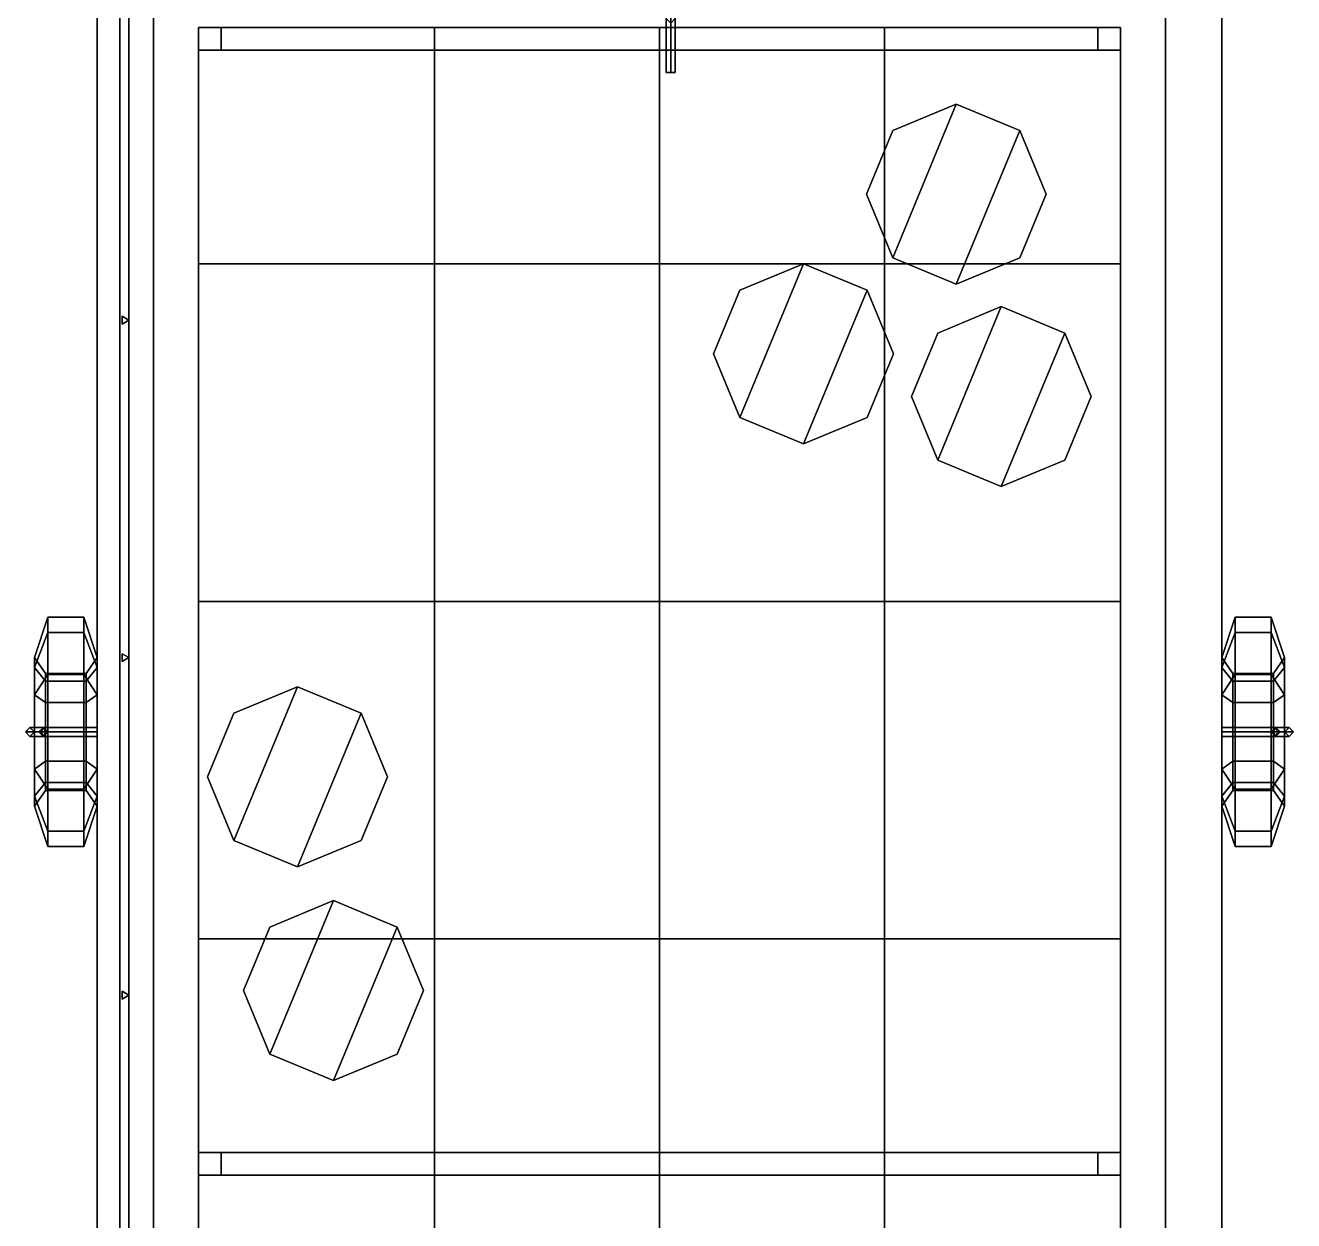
# Model space of a CAD drawing. Header units: millimetres. Extents: x -8.3 to 8.3, y -10.3 to 20.5.
# Drawn here: x -8.32 to -2.68, y -0.25 to 5.06 of the extents above; entities that cross this region are included whole.
import ezdxf

# ---------------------------------------------------------------- set-up
doc = ezdxf.new("R2010")
doc.units = ezdxf.units.MM
for name, color, linetype in [('barge2', 7, 'Continuous'), ('crane', 1, 'Continuous'), ('wheels', 2, 'Continuous')]:
    doc.layers.add(name, color=color, linetype=linetype)

msp = doc.modelspace()

# ---------------------------------------------------------------- linework, layer by layer
at = {"layer": 'barge2'}
for points in [[(-8, 9.75), (-8, -10), (-8, -10, 1), (-8, 10, 1)], [(-8, 10, 1), (-8, -10, 1), (-3, -10, 1), (-3, 10, 1)], [(-3, -10, 1), (-3, -10), (-3, 9.75), (-3, 10, 1)], [(-7.9, 9.77, 2), (-7.9, -9.77, 2), (-7.86, -9.73, 2), (-7.86, 9.73, 2)], [(-7.86, 9.73, 2), (-7.86, -9.73, 2), (-7.9, -9.77, 2), (-7.9, 9.77, 2)], [(-7.75, 9, -1), (-7.75, -9.5, -1), (-8, -10), (-8, 9.75)], [(-3, -10), (-3.25, -9.5, -1), (-3.25, 9, -1), (-3, 9.75)], [(-3.25, 9, -1), (-3.25, -9.5, -1), (-7.75, -9.5, -1), (-7.75, 9, -1)], [(-7.55, 5.05, 1), (-7.55, 4.95, 1), (-7.55, 4.95, 3.25), (-7.55, 5.05, 3.25)], [(-7.45, 5.05, 3.25), (-7.45, 5.05, 1), (-7.55, 5.05, 1), (-7.55, 5.05, 3.25)], [(-7.45, 4.95, 3.25), (-7.45, 5.05, 3.25), (-7.55, 5.05, 3.25), (-7.55, 4.95, 3.25)], [(-7.45, 4.95, 3.25), (-7.45, 4.95, 1), (-7.45, 5.05, 1), (-7.45, 5.05, 3.25)], [(-6.5, 5.05, 3.18), (-6.5, 4.95, 3.18), (-7.45, 4.95, 3.2433), (-7.45, 5.05, 3.2433)], [(-7.45, 5.05, 3.2433), (-7.45, 4.95, 3.2433), (-6.5, 4.95, 3.18), (-6.5, 5.05, 3.18)], [(-6.5, 5.05, 3.18), (-6.5, 4.95, 3.18), (-5.5, 4.95, 3.15), (-5.5, 5.05, 3.15)], [(-5.5, 5.05, 3.15), (-5.5, 4.95, 3.15), (-6.5, 4.95, 3.18), (-6.5, 5.05, 3.18)], [(-5.5, 5.05, 3.15), (-5.5, 4.95, 3.15), (-4.5, 4.95, 3.18), (-4.5, 5.05, 3.18)], [(-4.5, 5.05, 3.18), (-4.5, 4.95, 3.18), (-5.5, 4.95, 3.15), (-5.5, 5.05, 3.15)], [(-3.55, 5.05, 3.2433), (-3.55, 4.95, 3.2433), (-4.5, 4.95, 3.18), (-4.5, 5.05, 3.18)], [(-4.5, 5.05, 3.18), (-4.5, 4.95, 3.18), (-3.55, 4.95, 3.2433), (-3.55, 5.05, 3.2433)], [(-3.45, 5.05, 3.25), (-3.45, 5.05, 1), (-3.55, 5.05, 1), (-3.55, 5.05, 3.25)], [(-3.55, 5.05, 1), (-3.55, 4.95, 1), (-3.55, 4.95, 3.25), (-3.55, 5.05, 3.25)], [(-3.45, 4.95, 3.25), (-3.45, 5.05, 3.25), (-3.55, 5.05, 3.25), (-3.55, 4.95, 3.25)], [(-3.45, 4.95, 3.25), (-3.45, 4.95, 1), (-3.45, 5.05, 1), (-3.45, 5.05, 3.25)], [(-7.55, 4.95, 3.25), (-7.55, 4.95, 1), (-7.45, 4.95, 1), (-7.45, 4.95, 3.25)], [(-7.55, 4.95, 3.25), (-7.55, 4, 3.15), (-6.5, 4, 3.08), (-6.5, 4.95, 3.18)], [(-6.5, 4.95, 3.18), (-6.5, 4, 3.08), (-7.55, 4, 3.15), (-7.55, 4.95, 3.25)], [(-5.5, 4.95, 3.15), (-5.5, 4, 3.05), (-6.5, 4, 3.08), (-6.5, 4.95, 3.18)], [(-6.5, 4.95, 3.18), (-6.5, 4, 3.08), (-5.5, 4, 3.05), (-5.5, 4.95, 3.15)], [(-5.5, 4.95, 3.15), (-5.5, 4, 3.05), (-4.5, 4, 3.08), (-4.5, 4.95, 3.18)], [(-4.5, 4.95, 3.18), (-4.5, 4, 3.08), (-5.5, 4, 3.05), (-5.5, 4.95, 3.15)], [(-3.45, 4.95, 3.25), (-3.45, 4, 3.15), (-4.5, 4, 3.08), (-4.5, 4.95, 3.18)], [(-4.5, 4.95, 3.18), (-4.5, 4, 3.08), (-3.45, 4, 3.15), (-3.45, 4.95, 3.25)], [(-3.55, 4.95, 3.25), (-3.55, 4.95, 1), (-3.45, 4.95, 1), (-3.45, 4.95, 3.25)], [(-4.4628, 4.5928, 2), (-4.58, 4.31, 2), (-4.4628, 4.0272, 2), (-4.18, 4.71, 2)], [(-4.18, 4.71, 1), (-4.4628, 4.5928, 1), (-4.4628, 4.5928, 2), (-4.18, 4.71, 2)], [(-4.18, 4.71, 2), (-4.4628, 4.0272, 2), (-4.18, 3.91, 2), (-3.8972, 4.5928, 2)], [(-3.8972, 4.5928, 1), (-4.18, 4.71, 1), (-4.18, 4.71, 2), (-3.8972, 4.5928, 2)], [(-4.4628, 4.5928, 1), (-4.58, 4.31, 1), (-4.58, 4.31, 2), (-4.4628, 4.5928, 2)], [(-3.8972, 4.5928, 2), (-4.18, 3.91, 2), (-3.8972, 4.0272, 2), (-3.78, 4.31, 2)], [(-3.78, 4.31, 1), (-3.8972, 4.5928, 1), (-3.8972, 4.5928, 2), (-3.78, 4.31, 2)], [(-4.58, 4.31, 1), (-4.4628, 4.0272, 1), (-4.4628, 4.0272, 2), (-4.58, 4.31, 2)], [(-3.8972, 4.0272, 1), (-3.78, 4.31, 1), (-3.78, 4.31, 2), (-3.8972, 4.0272, 2)], [(-4.4628, 4.0272, 1), (-4.18, 3.91, 1), (-4.18, 3.91, 2), (-4.4628, 4.0272, 2)], [(-4.18, 3.91, 1), (-3.8972, 4.0272, 1), (-3.8972, 4.0272, 2), (-4.18, 3.91, 2)], [(-7.55, 4, 3.15), (-7.55, 2.5, 3.07), (-6.5, 2.5, 3), (-6.5, 4, 3.08)], [(-6.5, 4, 3.08), (-6.5, 2.5, 3), (-7.55, 2.5, 3.07), (-7.55, 4, 3.15)], [(-5.5, 4, 3.05), (-5.5, 2.5, 2.97), (-6.5, 2.5, 3), (-6.5, 4, 3.08)], [(-6.5, 4, 3.08), (-6.5, 2.5, 3), (-5.5, 2.5, 2.97), (-5.5, 4, 3.05)], [(-5.5, 4, 3.05), (-5.5, 2.5, 2.97), (-4.5, 2.5, 3), (-4.5, 4, 3.08)], [(-4.5, 4, 3.08), (-4.5, 2.5, 3), (-5.5, 2.5, 2.97), (-5.5, 4, 3.05)], [(-5.1428, 3.8828, 2), (-5.26, 3.6, 2), (-5.1428, 3.3172, 2), (-4.86, 4, 2)], [(-4.86, 4, 1), (-5.1428, 3.8828, 1), (-5.1428, 3.8828, 2), (-4.86, 4, 2)], [(-4.86, 4, 2), (-5.1428, 3.3172, 2), (-4.86, 3.2, 2), (-4.5772, 3.8828, 2)], [(-4.5772, 3.8828, 1), (-4.86, 4, 1), (-4.86, 4, 2), (-4.5772, 3.8828, 2)], [(-3.45, 4, 3.15), (-3.45, 2.5, 3.07), (-4.5, 2.5, 3), (-4.5, 4, 3.08)], [(-4.5, 4, 3.08), (-4.5, 2.5, 3), (-3.45, 2.5, 3.07), (-3.45, 4, 3.15)], [(-5.1428, 3.8828, 1), (-5.26, 3.6, 1), (-5.26, 3.6, 2), (-5.1428, 3.8828, 2)], [(-4.5772, 3.8828, 2), (-4.86, 3.2, 2), (-4.5772, 3.3172, 2), (-4.46, 3.6, 2)], [(-4.46, 3.6, 1), (-4.5772, 3.8828, 1), (-4.5772, 3.8828, 2), (-4.46, 3.6, 2)], [(-4.2628, 3.6928, 2), (-4.38, 3.41, 2), (-4.2628, 3.1272, 2), (-3.98, 3.81, 2)], [(-3.98, 3.81, 1), (-4.2628, 3.6928, 1), (-4.2628, 3.6928, 2), (-3.98, 3.81, 2)], [(-3.98, 3.81, 2), (-4.2628, 3.1272, 2), (-3.98, 3.01, 2), (-3.6972, 3.6928, 2)], [(-3.6972, 3.6928, 1), (-3.98, 3.81, 1), (-3.98, 3.81, 2), (-3.6972, 3.6928, 2)], [(-7.86, 3.75, 1), (-7.89, 3.7673, 1), (-7.89, 3.7673, 2), (-7.86, 3.75, 2)], [(-7.89, 3.7673, 1), (-7.89, 3.7327, 1), (-7.89, 3.7327, 2), (-7.89, 3.7673, 2)], [(-7.89, 3.7327, 1), (-7.86, 3.75, 1), (-7.86, 3.75, 2), (-7.89, 3.7327, 2)], [(-4.2628, 3.6928, 1), (-4.38, 3.41, 1), (-4.38, 3.41, 2), (-4.2628, 3.6928, 2)], [(-3.6972, 3.6928, 2), (-3.98, 3.01, 2), (-3.6972, 3.1272, 2), (-3.58, 3.41, 2)], [(-3.58, 3.41, 1), (-3.6972, 3.6928, 1), (-3.6972, 3.6928, 2), (-3.58, 3.41, 2)], [(-5.26, 3.6, 1), (-5.1428, 3.3172, 1), (-5.1428, 3.3172, 2), (-5.26, 3.6, 2)], [(-4.5772, 3.3172, 1), (-4.46, 3.6, 1), (-4.46, 3.6, 2), (-4.5772, 3.3172, 2)], [(-4.38, 3.41, 1), (-4.2628, 3.1272, 1), (-4.2628, 3.1272, 2), (-4.38, 3.41, 2)], [(-3.6972, 3.1272, 1), (-3.58, 3.41, 1), (-3.58, 3.41, 2), (-3.6972, 3.1272, 2)], [(-5.1428, 3.3172, 1), (-4.86, 3.2, 1), (-4.86, 3.2, 2), (-5.1428, 3.3172, 2)], [(-4.86, 3.2, 1), (-4.5772, 3.3172, 1), (-4.5772, 3.3172, 2), (-4.86, 3.2, 2)], [(-4.2628, 3.1272, 1), (-3.98, 3.01, 1), (-3.98, 3.01, 2), (-4.2628, 3.1272, 2)], [(-3.98, 3.01, 1), (-3.6972, 3.1272, 1), (-3.6972, 3.1272, 2), (-3.98, 3.01, 2)], [(-6.5, 1, 3.08), (-6.5, 2.5, 3), (-7.55, 2.5, 3.07), (-7.55, 1, 3.15)], [(-7.55, 1, 3.15), (-7.55, 2.5, 3.07), (-6.5, 2.5, 3), (-6.5, 1, 3.08)], [(-5.5, 1, 3.05), (-5.5, 2.5, 2.97), (-6.5, 2.5, 3), (-6.5, 1, 3.08)], [(-6.5, 1, 3.08), (-6.5, 2.5, 3), (-5.5, 2.5, 2.97), (-5.5, 1, 3.05)], [(-4.5, 1, 3.08), (-4.5, 2.5, 3), (-5.5, 2.5, 2.97), (-5.5, 1, 3.05)], [(-5.5, 1, 3.05), (-5.5, 2.5, 2.97), (-4.5, 2.5, 3), (-4.5, 1, 3.08)], [(-3.45, 1, 3.15), (-3.45, 2.5, 3.07), (-4.5, 2.5, 3), (-4.5, 1, 3.08)], [(-4.5, 1, 3.08), (-4.5, 2.5, 3), (-3.45, 2.5, 3.07), (-3.45, 1, 3.15)], [(-7.86, 2.25, 1), (-7.89, 2.2673, 1), (-7.89, 2.2673, 2), (-7.86, 2.25, 2)], [(-7.89, 2.2673, 1), (-7.89, 2.2327, 1), (-7.89, 2.2327, 2), (-7.89, 2.2673, 2)], [(-7.89, 2.2327, 1), (-7.86, 2.25, 1), (-7.86, 2.25, 2), (-7.89, 2.2327, 2)], [(-7.3928, 2.0028, 2), (-7.51, 1.72, 2), (-7.3928, 1.4372, 2), (-7.11, 2.12, 2)], [(-7.11, 2.12, 1), (-7.3928, 2.0028, 1), (-7.3928, 2.0028, 2), (-7.11, 2.12, 2)], [(-7.11, 2.12, 2), (-7.3928, 1.4372, 2), (-7.11, 1.32, 2), (-6.8272, 2.0028, 2)], [(-6.8272, 2.0028, 1), (-7.11, 2.12, 1), (-7.11, 2.12, 2), (-6.8272, 2.0028, 2)], [(-7.3928, 2.0028, 1), (-7.51, 1.72, 1), (-7.51, 1.72, 2), (-7.3928, 2.0028, 2)], [(-6.8272, 2.0028, 2), (-7.11, 1.32, 2), (-6.8272, 1.4372, 2), (-6.71, 1.72, 2)], [(-6.71, 1.72, 1), (-6.8272, 2.0028, 1), (-6.8272, 2.0028, 2), (-6.71, 1.72, 2)], [(-7.51, 1.72, 1), (-7.3928, 1.4372, 1), (-7.3928, 1.4372, 2), (-7.51, 1.72, 2)], [(-6.8272, 1.4372, 1), (-6.71, 1.72, 1), (-6.71, 1.72, 2), (-6.8272, 1.4372, 2)], [(-7.3928, 1.4372, 1), (-7.11, 1.32, 1), (-7.11, 1.32, 2), (-7.3928, 1.4372, 2)], [(-7.11, 1.32, 1), (-6.8272, 1.4372, 1), (-6.8272, 1.4372, 2), (-7.11, 1.32, 2)], [(-7.2328, 1.0528, 2), (-7.35, 0.77, 2), (-7.2328, 0.4872, 2), (-6.95, 1.17, 2)], [(-6.95, 1.17, 1), (-7.2328, 1.0528, 1), (-7.2328, 1.0528, 2), (-6.95, 1.17, 2)], [(-6.95, 1.17, 2), (-7.2328, 0.4872, 2), (-6.95, 0.37, 2), (-6.6672, 1.0528, 2)], [(-6.6672, 1.0528, 1), (-6.95, 1.17, 1), (-6.95, 1.17, 2), (-6.6672, 1.0528, 2)], [(-7.2328, 1.0528, 1), (-7.35, 0.77, 1), (-7.35, 0.77, 2), (-7.2328, 1.0528, 2)], [(-6.6672, 1.0528, 2), (-6.95, 0.37, 2), (-6.6672, 0.4872, 2), (-6.55, 0.77, 2)], [(-6.55, 0.77, 1), (-6.6672, 1.0528, 1), (-6.6672, 1.0528, 2), (-6.55, 0.77, 2)], [(-6.5, 0.05, 3.18), (-6.5, 1, 3.08), (-7.55, 1, 3.15), (-7.55, 0.05, 3.25)], [(-7.55, 0.05, 3.25), (-7.55, 1, 3.15), (-6.5, 1, 3.08), (-6.5, 0.05, 3.18)], [(-5.5, 0.05, 3.15), (-5.5, 1, 3.05), (-6.5, 1, 3.08), (-6.5, 0.05, 3.18)], [(-6.5, 0.05, 3.18), (-6.5, 1, 3.08), (-5.5, 1, 3.05), (-5.5, 0.05, 3.15)], [(-4.5, 0.05, 3.18), (-4.5, 1, 3.08), (-5.5, 1, 3.05), (-5.5, 0.05, 3.15)], [(-5.5, 0.05, 3.15), (-5.5, 1, 3.05), (-4.5, 1, 3.08), (-4.5, 0.05, 3.18)], [(-4.5, 0.05, 3.18), (-4.5, 1, 3.08), (-3.45, 1, 3.15), (-3.45, 0.05, 3.25)], [(-3.45, 0.05, 3.25), (-3.45, 1, 3.15), (-4.5, 1, 3.08), (-4.5, 0.05, 3.18)], [(-7.86, 0.75, 1), (-7.89, 0.7673, 1), (-7.89, 0.7673, 2), (-7.86, 0.75, 2)], [(-7.89, 0.7673, 1), (-7.89, 0.7327, 1), (-7.89, 0.7327, 2), (-7.89, 0.7673, 2)], [(-7.89, 0.7327, 1), (-7.86, 0.75, 1), (-7.86, 0.75, 2), (-7.89, 0.7327, 2)], [(-7.35, 0.77, 1), (-7.2328, 0.4872, 1), (-7.2328, 0.4872, 2), (-7.35, 0.77, 2)], [(-6.6672, 0.4872, 1), (-6.55, 0.77, 1), (-6.55, 0.77, 2), (-6.6672, 0.4872, 2)], [(-7.2328, 0.4872, 1), (-6.95, 0.37, 1), (-6.95, 0.37, 2), (-7.2328, 0.4872, 2)], [(-6.95, 0.37, 1), (-6.6672, 0.4872, 1), (-6.6672, 0.4872, 2), (-6.95, 0.37, 2)], [(-7.45, 0.05, 3.25), (-7.45, 0.05, 1), (-7.55, 0.05, 1), (-7.55, 0.05, 3.25)], [(-7.55, 0.05, 1), (-7.55, -0.05, 1), (-7.55, -0.05, 3.25), (-7.55, 0.05, 3.25)], [(-7.45, -0.05, 3.25), (-7.45, 0.05, 3.25), (-7.55, 0.05, 3.25), (-7.55, -0.05, 3.25)], [(-7.45, -0.05, 3.25), (-7.45, -0.05, 1), (-7.45, 0.05, 1), (-7.45, 0.05, 3.25)], [(-6.5, 0.05, 3.18), (-6.5, -0.05, 3.18), (-7.45, -0.05, 3.2433), (-7.45, 0.05, 3.2433)], [(-7.45, 0.05, 3.2433), (-7.45, -0.05, 3.2433), (-6.5, -0.05, 3.18), (-6.5, 0.05, 3.18)], [(-5.5, 0.05, 3.15), (-5.5, -0.05, 3.15), (-6.5, -0.05, 3.18), (-6.5, 0.05, 3.18)], [(-6.5, 0.05, 3.18), (-6.5, -0.05, 3.18), (-5.5, -0.05, 3.15), (-5.5, 0.05, 3.15)], [(-5.5, 0.05, 3.15), (-5.5, -0.05, 3.15), (-4.5, -0.05, 3.18), (-4.5, 0.05, 3.18)], [(-4.5, 0.05, 3.18), (-4.5, -0.05, 3.18), (-5.5, -0.05, 3.15), (-5.5, 0.05, 3.15)], [(-3.55, 0.05, 3.2433), (-3.55, -0.05, 3.2433), (-4.5, -0.05, 3.18), (-4.5, 0.05, 3.18)], [(-4.5, 0.05, 3.18), (-4.5, -0.05, 3.18), (-3.55, -0.05, 3.2433), (-3.55, 0.05, 3.2433)], [(-3.55, 0.05, 1), (-3.55, -0.05, 1), (-3.55, -0.05, 3.25), (-3.55, 0.05, 3.25)], [(-3.45, 0.05, 3.25), (-3.45, 0.05, 1), (-3.55, 0.05, 1), (-3.55, 0.05, 3.25)], [(-3.45, -0.05, 3.25), (-3.45, 0.05, 3.25), (-3.55, 0.05, 3.25), (-3.55, -0.05, 3.25)], [(-3.45, -0.05, 3.25), (-3.45, -0.05, 1), (-3.45, 0.05, 1), (-3.45, 0.05, 3.25)], [(-7.55, -0.05, 3.25), (-7.55, -0.05, 1), (-7.45, -0.05, 1), (-7.45, -0.05, 3.25)], [(-6.5, -0.05, 3.18), (-6.5, -1, 3.08), (-7.55, -1, 3.15), (-7.55, -0.05, 3.25)], [(-7.55, -0.05, 3.25), (-7.55, -1, 3.15), (-6.5, -1, 3.08), (-6.5, -0.05, 3.18)], [(-5.5, -0.05, 3.15), (-5.5, -1, 3.05), (-6.5, -1, 3.08), (-6.5, -0.05, 3.18)], [(-6.5, -0.05, 3.18), (-6.5, -1, 3.08), (-5.5, -1, 3.05), (-5.5, -0.05, 3.15)], [(-4.5, -0.05, 3.18), (-4.5, -1, 3.08), (-5.5, -1, 3.05), (-5.5, -0.05, 3.15)], [(-5.5, -0.05, 3.15), (-5.5, -1, 3.05), (-4.5, -1, 3.08), (-4.5, -0.05, 3.18)], [(-3.45, -0.05, 3.25), (-3.45, -1, 3.15), (-4.5, -1, 3.08), (-4.5, -0.05, 3.18)], [(-4.5, -0.05, 3.18), (-4.5, -1, 3.08), (-3.45, -1, 3.15), (-3.45, -0.05, 3.25)], [(-3.55, -0.05, 3.25), (-3.55, -0.05, 1), (-3.45, -0.05, 1), (-3.45, -0.05, 3.25)]]:
    msp.add_3dface(points, dxfattribs=at)
at = {"layer": 'crane'}
for points in [[(-5.47, 5.09, 1.16), (-5.45, 5.11, 1.14), (-5.45, 4.85, 1.14), (-5.47, 4.85, 1.16)], [(-5.45, 5.07, 1.18), (-5.47, 5.09, 1.16), (-5.47, 4.85, 1.16), (-5.45, 4.85, 1.18)], [(-5.45, 5.11, 1.14), (-5.43, 5.09, 1.16), (-5.43, 4.85, 1.16), (-5.45, 4.85, 1.14)], [(-5.43, 5.09, 1.16), (-5.45, 5.07, 1.18), (-5.45, 4.85, 1.18), (-5.43, 4.85, 1.16)], [(-5.45, 4.85, 1.18), (-5.47, 4.85, 1.16), (-5.45, 4.85, 1.14), (-5.43, 4.85, 1.16)]]:
    msp.add_3dface(points, dxfattribs=at)
at = {"layer": 'wheels'}
for points in [[(-8.22, 2.3617, 0.585), (-8.22, 2.43, 0.33), (-8.28, 2.25, 0.33), (-8.28, 2.2058, 0.495)], [(-8.22, 2.43, 0.33), (-8.22, 2.3617, 0.075), (-8.28, 2.2058, 0.165), (-8.28, 2.25, 0.33)], [(-8.22, 2.43, 0.33), (-8.22, 2.3617, 0.585), (-8.06, 2.3617, 0.585), (-8.06, 2.43, 0.33)], [(-8.22, 2.3617, 0.075), (-8.22, 2.43, 0.33), (-8.06, 2.43, 0.33), (-8.06, 2.3617, 0.075)], [(-8.06, 2.43, 0.33), (-8.06, 2.3617, 0.585), (-8, 2.2058, 0.495), (-8, 2.25, 0.33)], [(-8.06, 2.3617, 0.075), (-8.06, 2.43, 0.33), (-8, 2.25, 0.33), (-8, 2.2058, 0.165)], [(-2.94, 2.3617, 0.585), (-2.94, 2.43, 0.33), (-3, 2.25, 0.33), (-3, 2.2058, 0.495)], [(-2.94, 2.43, 0.33), (-2.94, 2.3617, 0.075), (-3, 2.2058, 0.165), (-3, 2.25, 0.33)], [(-2.78, 2.3617, 0.585), (-2.78, 2.43, 0.33), (-2.94, 2.43, 0.33), (-2.94, 2.3617, 0.585)], [(-2.78, 2.43, 0.33), (-2.78, 2.3617, 0.075), (-2.94, 2.3617, 0.075), (-2.94, 2.43, 0.33)], [(-2.78, 2.43, 0.33), (-2.78, 2.3617, 0.585), (-2.72, 2.2058, 0.495), (-2.72, 2.25, 0.33)], [(-2.78, 2.3617, 0.075), (-2.78, 2.43, 0.33), (-2.72, 2.25, 0.33), (-2.72, 2.2058, 0.165)], [(-8.22, 2.3617, 0.075), (-8.22, 2.175, -0.1117), (-8.28, 2.085, 0.0442), (-8.28, 2.2058, 0.165)], [(-8.22, 2.175, 0.7717), (-8.22, 2.3617, 0.585), (-8.28, 2.2058, 0.495), (-8.28, 2.085, 0.6158)], [(-8.22, 2.175, -0.1117), (-8.22, 2.3617, 0.075), (-8.06, 2.3617, 0.075), (-8.06, 2.175, -0.1117)], [(-8.22, 2.3617, 0.585), (-8.22, 2.175, 0.7717), (-8.06, 2.175, 0.7717), (-8.06, 2.3617, 0.585)], [(-8.06, 2.175, -0.1117), (-8.06, 2.3617, 0.075), (-8, 2.2058, 0.165), (-8, 2.085, 0.0442)], [(-8.06, 2.3617, 0.585), (-8.06, 2.175, 0.7717), (-8, 2.085, 0.6158), (-8, 2.2058, 0.495)], [(-2.94, 2.3617, 0.075), (-2.94, 2.175, -0.1117), (-3, 2.085, 0.0442), (-3, 2.2058, 0.165)], [(-2.94, 2.175, 0.7717), (-2.94, 2.3617, 0.585), (-3, 2.2058, 0.495), (-3, 2.085, 0.6158)], [(-2.78, 2.3617, 0.075), (-2.78, 2.175, -0.1117), (-2.94, 2.175, -0.1117), (-2.94, 2.3617, 0.075)], [(-2.78, 2.175, 0.7717), (-2.78, 2.3617, 0.585), (-2.94, 2.3617, 0.585), (-2.94, 2.175, 0.7717)], [(-2.78, 2.175, -0.1117), (-2.78, 2.3617, 0.075), (-2.72, 2.2058, 0.165), (-2.72, 2.085, 0.0442)], [(-2.78, 2.3617, 0.585), (-2.78, 2.175, 0.7717), (-2.72, 2.085, 0.6158), (-2.72, 2.2058, 0.495)], [(-8.28, 2.2058, 0.495), (-8.28, 2.25, 0.33), (-8.23, 2.18, 0.33), (-8.23, 2.1452, 0.46)], [(-8.28, 2.25, 0.33), (-8.28, 2.2058, 0.165), (-8.23, 2.1452, 0.2), (-8.23, 2.18, 0.33)], [(-8.28, 2.2058, 0.165), (-8.28, 2.085, 0.0442), (-8.23, 2.05, 0.1048), (-8.23, 2.1452, 0.2)], [(-8.28, 2.085, 0.6158), (-8.28, 2.2058, 0.495), (-8.23, 2.1452, 0.46), (-8.23, 2.05, 0.5552)], [(-8, 2.25, 0.33), (-8, 2.2058, 0.495), (-8.05, 2.1452, 0.46), (-8.05, 2.18, 0.33)], [(-8, 2.2058, 0.165), (-8, 2.25, 0.33), (-8.05, 2.18, 0.33), (-8.05, 2.1452, 0.2)], [(-8, 2.085, 0.0442), (-8, 2.2058, 0.165), (-8.05, 2.1452, 0.2), (-8.05, 2.05, 0.1048)], [(-8, 2.2058, 0.495), (-8, 2.085, 0.6158), (-8.05, 2.05, 0.5552), (-8.05, 2.1452, 0.46)], [(-3, 2.2058, 0.495), (-3, 2.25, 0.33), (-2.95, 2.18, 0.33), (-2.95, 2.1452, 0.46)], [(-3, 2.25, 0.33), (-3, 2.2058, 0.165), (-2.95, 2.1452, 0.2), (-2.95, 2.18, 0.33)], [(-3, 2.2058, 0.165), (-3, 2.085, 0.0442), (-2.95, 2.05, 0.1048), (-2.95, 2.1452, 0.2)], [(-3, 2.085, 0.6158), (-3, 2.2058, 0.495), (-2.95, 2.1452, 0.46), (-2.95, 2.05, 0.5552)], [(-2.72, 2.25, 0.33), (-2.72, 2.2058, 0.495), (-2.77, 2.1452, 0.46), (-2.77, 2.18, 0.33)], [(-2.72, 2.2058, 0.165), (-2.72, 2.25, 0.33), (-2.77, 2.18, 0.33), (-2.77, 2.1452, 0.2)], [(-2.72, 2.085, 0.0442), (-2.72, 2.2058, 0.165), (-2.77, 2.1452, 0.2), (-2.77, 2.05, 0.1048)], [(-2.72, 2.2058, 0.495), (-2.72, 2.085, 0.6158), (-2.77, 2.05, 0.5552), (-2.77, 2.1452, 0.46)], [(-8.22, 2.175, -0.1117), (-8.22, 1.92, -0.18), (-8.28, 1.92), (-8.28, 2.085, 0.0442)], [(-8.22, 1.92, 0.84), (-8.22, 2.175, 0.7717), (-8.28, 2.085, 0.6158), (-8.28, 1.92, 0.66)], [(-8.23, 2.1452, 0.46), (-8.23, 2.18, 0.33), (-8.05, 2.18, 0.33), (-8.05, 2.1452, 0.46)], [(-8.23, 2.18, 0.33), (-8.23, 2.1452, 0.2), (-8.05, 2.1452, 0.2), (-8.05, 2.18, 0.33)], [(-8.23, 2.1452, 0.2), (-8.23, 2.05, 0.1048), (-8.05, 2.05, 0.1048), (-8.05, 2.1452, 0.2)], [(-8.23, 2.05, 0.5552), (-8.23, 2.1452, 0.46), (-8.05, 2.1452, 0.46), (-8.05, 2.05, 0.5552)], [(-8.22, 1.92, -0.18), (-8.22, 2.175, -0.1117), (-8.06, 2.175, -0.1117), (-8.06, 1.92, -0.18)], [(-8.22, 2.175, 0.7717), (-8.22, 1.92, 0.84), (-8.06, 1.92, 0.84), (-8.06, 2.175, 0.7717)], [(-8.06, 1.92, -0.18), (-8.06, 2.175, -0.1117), (-8, 2.085, 0.0442), (-8, 1.92)], [(-8.06, 2.175, 0.7717), (-8.06, 1.92, 0.84), (-8, 1.92, 0.66), (-8, 2.085, 0.6158)], [(-2.94, 2.175, -0.1117), (-2.94, 1.92, -0.18), (-3, 1.92), (-3, 2.085, 0.0442)], [(-2.94, 1.92, 0.84), (-2.94, 2.175, 0.7717), (-3, 2.085, 0.6158), (-3, 1.92, 0.66)], [(-2.77, 2.18, 0.33), (-2.77, 2.1452, 0.46), (-2.95, 2.1452, 0.46), (-2.95, 2.18, 0.33)], [(-2.77, 2.1452, 0.2), (-2.77, 2.18, 0.33), (-2.95, 2.18, 0.33), (-2.95, 2.1452, 0.2)], [(-2.77, 2.05, 0.1048), (-2.77, 2.1452, 0.2), (-2.95, 2.1452, 0.2), (-2.95, 2.05, 0.1048)], [(-2.77, 2.1452, 0.46), (-2.77, 2.05, 0.5552), (-2.95, 2.05, 0.5552), (-2.95, 2.1452, 0.46)], [(-2.78, 2.175, -0.1117), (-2.78, 1.92, -0.18), (-2.94, 1.92, -0.18), (-2.94, 2.175, -0.1117)], [(-2.78, 1.92, 0.84), (-2.78, 2.175, 0.7717), (-2.94, 2.175, 0.7717), (-2.94, 1.92, 0.84)], [(-2.78, 1.92, -0.18), (-2.78, 2.175, -0.1117), (-2.72, 2.085, 0.0442), (-2.72, 1.92)], [(-2.78, 2.175, 0.7717), (-2.78, 1.92, 0.84), (-2.72, 1.92, 0.66), (-2.72, 2.085, 0.6158)], [(-8.28, 2.085, 0.0442), (-8.28, 1.92), (-8.23, 1.92, 0.07), (-8.23, 2.05, 0.1048)], [(-8.28, 1.92, 0.66), (-8.28, 2.085, 0.6158), (-8.23, 2.05, 0.5552), (-8.23, 1.92, 0.59)], [(-8.23, 2.05, 0.1048), (-8.23, 1.92, 0.07), (-8.05, 1.92, 0.07), (-8.05, 2.05, 0.1048)], [(-8.23, 1.92, 0.59), (-8.23, 2.05, 0.5552), (-8.05, 2.05, 0.5552), (-8.05, 1.92, 0.59)], [(-8, 1.92), (-8, 2.085, 0.0442), (-8.05, 2.05, 0.1048), (-8.05, 1.92, 0.07)], [(-8, 2.085, 0.6158), (-8, 1.92, 0.66), (-8.05, 1.92, 0.59), (-8.05, 2.05, 0.5552)], [(-3, 2.085, 0.0442), (-3, 1.92), (-2.95, 1.92, 0.07), (-2.95, 2.05, 0.1048)], [(-3, 1.92, 0.66), (-3, 2.085, 0.6158), (-2.95, 2.05, 0.5552), (-2.95, 1.92, 0.59)], [(-2.77, 1.92, 0.07), (-2.77, 2.05, 0.1048), (-2.95, 2.05, 0.1048), (-2.95, 1.92, 0.07)], [(-2.77, 2.05, 0.5552), (-2.77, 1.92, 0.59), (-2.95, 1.92, 0.59), (-2.95, 2.05, 0.5552)], [(-2.72, 1.92), (-2.72, 2.085, 0.0442), (-2.77, 2.05, 0.1048), (-2.77, 1.92, 0.07)], [(-2.72, 2.085, 0.6158), (-2.72, 1.92, 0.66), (-2.77, 1.92, 0.59), (-2.77, 2.05, 0.5552)], [(-8.3, 1.94, 0.65), (-8.32, 1.92, 0.64), (-8.26, 1.92, 0.86), (-8.24, 1.94, 0.85)], [(-8.24, 1.94, 0.57), (-8.25, 1.92, 0.55), (-8.32, 1.92, 0.64), (-8.3, 1.94, 0.65)], [(-8.32, 1.92, 0.64), (-8.3, 1.9, 0.65), (-8.24, 1.9, 0.85), (-8.26, 1.92, 0.86)], [(-8.25, 1.92, 0.55), (-8.24, 1.9, 0.57), (-8.3, 1.9, 0.65), (-8.32, 1.92, 0.64)], [(-8.28, 1.92, 0.66), (-8.3, 1.94, 0.65), (-8.24, 1.94, 0.85), (-8.22, 1.92, 0.84)], [(-8.23, 1.92, 0.59), (-8.24, 1.94, 0.57), (-8.3, 1.94, 0.65), (-8.28, 1.92, 0.66)], [(-8.3, 1.9, 0.65), (-8.28, 1.92, 0.66), (-8.22, 1.92, 0.84), (-8.24, 1.9, 0.85)], [(-8.24, 1.9, 0.57), (-8.23, 1.92, 0.59), (-8.28, 1.92, 0.66), (-8.3, 1.9, 0.65)], [(-8.22, 1.92, -0.18), (-8.22, 1.665, -0.1117), (-8.28, 1.755, 0.0442), (-8.28, 1.92)], [(-8.28, 1.92), (-8.28, 1.755, 0.0442), (-8.23, 1.79, 0.1048), (-8.23, 1.92, 0.07)], [(-8.22, 1.665, 0.7717), (-8.22, 1.92, 0.84), (-8.28, 1.92, 0.66), (-8.28, 1.755, 0.6158)], [(-8.28, 1.755, 0.6158), (-8.28, 1.92, 0.66), (-8.23, 1.92, 0.59), (-8.23, 1.79, 0.5552)], [(-8.24, 1.94, 0.85), (-8.26, 1.92, 0.86), (-8, 1.92, 1), (-8, 1.94, 0.98)], [(-8.26, 1.92, 0.86), (-8.24, 1.9, 0.85), (-8, 1.9, 0.98), (-8, 1.92, 1)], [(-8.05, 1.94, 0.57), (-8.05, 1.92, 0.55), (-8.25, 1.92, 0.55), (-8.24, 1.94, 0.57)], [(-8.05, 1.92, 0.55), (-8.05, 1.9, 0.57), (-8.24, 1.9, 0.57), (-8.25, 1.92, 0.55)], [(-8.22, 1.92, 0.84), (-8.24, 1.94, 0.85), (-8, 1.94, 0.98), (-8, 1.92, 0.96)], [(-8.05, 1.92, 0.59), (-8.05, 1.94, 0.57), (-8.24, 1.94, 0.57), (-8.23, 1.92, 0.59)], [(-8.24, 1.9, 0.85), (-8.22, 1.92, 0.84), (-8, 1.92, 0.96), (-8, 1.9, 0.98)], [(-8.05, 1.9, 0.57), (-8.05, 1.92, 0.59), (-8.23, 1.92, 0.59), (-8.24, 1.9, 0.57)], [(-8.23, 1.92, 0.07), (-8.23, 1.79, 0.1048), (-8.05, 1.79, 0.1048), (-8.05, 1.92, 0.07)], [(-8.23, 1.79, 0.5552), (-8.23, 1.92, 0.59), (-8.05, 1.92, 0.59), (-8.05, 1.79, 0.5552)], [(-8.22, 1.665, -0.1117), (-8.22, 1.92, -0.18), (-8.06, 1.92, -0.18), (-8.06, 1.665, -0.1117)], [(-8.22, 1.92, 0.84), (-8.22, 1.665, 0.7717), (-8.06, 1.665, 0.7717), (-8.06, 1.92, 0.84)], [(-8.06, 1.665, -0.1117), (-8.06, 1.92, -0.18), (-8, 1.92), (-8, 1.755, 0.0442)], [(-8.06, 1.92, 0.84), (-8.06, 1.665, 0.7717), (-8, 1.755, 0.6158), (-8, 1.92, 0.66)], [(-8, 1.755, 0.0442), (-8, 1.92), (-8.05, 1.92, 0.07), (-8.05, 1.79, 0.1048)], [(-8, 1.92, 0.66), (-8, 1.755, 0.6158), (-8.05, 1.79, 0.5552), (-8.05, 1.92, 0.59)], [(-2.74, 1.92, 0.86), (-2.76, 1.94, 0.85), (-3, 1.94, 0.98), (-3, 1.92, 1)], [(-2.76, 1.94, 0.85), (-2.78, 1.92, 0.84), (-3, 1.92, 0.96), (-3, 1.94, 0.98)], [(-2.94, 1.92, -0.18), (-2.94, 1.665, -0.1117), (-3, 1.755, 0.0442), (-3, 1.92)], [(-3, 1.92), (-3, 1.755, 0.0442), (-2.95, 1.79, 0.1048), (-2.95, 1.92, 0.07)], [(-2.78, 1.92, 0.84), (-2.76, 1.9, 0.85), (-3, 1.9, 0.98), (-3, 1.92, 0.96)], [(-2.76, 1.9, 0.85), (-2.74, 1.92, 0.86), (-3, 1.92, 1), (-3, 1.9, 0.98)], [(-2.94, 1.665, 0.7717), (-2.94, 1.92, 0.84), (-3, 1.92, 0.66), (-3, 1.755, 0.6158)], [(-3, 1.755, 0.6158), (-3, 1.92, 0.66), (-2.95, 1.92, 0.59), (-2.95, 1.79, 0.5552)], [(-2.95, 1.92, 0.55), (-2.95, 1.94, 0.57), (-2.76, 1.94, 0.57), (-2.75, 1.92, 0.55)], [(-2.95, 1.94, 0.57), (-2.95, 1.92, 0.59), (-2.77, 1.92, 0.59), (-2.76, 1.94, 0.57)], [(-2.77, 1.79, 0.1048), (-2.77, 1.92, 0.07), (-2.95, 1.92, 0.07), (-2.95, 1.79, 0.1048)], [(-2.77, 1.92, 0.59), (-2.77, 1.79, 0.5552), (-2.95, 1.79, 0.5552), (-2.95, 1.92, 0.59)], [(-2.95, 1.92, 0.59), (-2.95, 1.9, 0.57), (-2.76, 1.9, 0.57), (-2.77, 1.92, 0.59)], [(-2.95, 1.9, 0.57), (-2.95, 1.92, 0.55), (-2.75, 1.92, 0.55), (-2.76, 1.9, 0.57)], [(-2.78, 1.92, -0.18), (-2.78, 1.665, -0.1117), (-2.94, 1.665, -0.1117), (-2.94, 1.92, -0.18)], [(-2.78, 1.665, 0.7717), (-2.78, 1.92, 0.84), (-2.94, 1.92, 0.84), (-2.94, 1.665, 0.7717)], [(-2.7, 1.94, 0.65), (-2.72, 1.92, 0.66), (-2.78, 1.92, 0.84), (-2.76, 1.94, 0.85)], [(-2.78, 1.665, -0.1117), (-2.78, 1.92, -0.18), (-2.72, 1.92), (-2.72, 1.755, 0.0442)], [(-2.78, 1.92, 0.84), (-2.78, 1.665, 0.7717), (-2.72, 1.755, 0.6158), (-2.72, 1.92, 0.66)], [(-2.72, 1.92, 0.66), (-2.7, 1.9, 0.65), (-2.76, 1.9, 0.85), (-2.78, 1.92, 0.84)], [(-2.76, 1.94, 0.57), (-2.77, 1.92, 0.59), (-2.72, 1.92, 0.66), (-2.7, 1.94, 0.65)], [(-2.72, 1.755, 0.0442), (-2.72, 1.92), (-2.77, 1.92, 0.07), (-2.77, 1.79, 0.1048)], [(-2.72, 1.92, 0.66), (-2.72, 1.755, 0.6158), (-2.77, 1.79, 0.5552), (-2.77, 1.92, 0.59)], [(-2.77, 1.92, 0.59), (-2.76, 1.9, 0.57), (-2.7, 1.9, 0.65), (-2.72, 1.92, 0.66)], [(-2.68, 1.92, 0.64), (-2.7, 1.94, 0.65), (-2.76, 1.94, 0.85), (-2.74, 1.92, 0.86)], [(-2.75, 1.92, 0.55), (-2.76, 1.94, 0.57), (-2.7, 1.94, 0.65), (-2.68, 1.92, 0.64)], [(-2.7, 1.9, 0.65), (-2.68, 1.92, 0.64), (-2.74, 1.92, 0.86), (-2.76, 1.9, 0.85)], [(-2.76, 1.9, 0.57), (-2.75, 1.92, 0.55), (-2.68, 1.92, 0.64), (-2.7, 1.9, 0.65)], [(-8.28, 1.755, 0.0442), (-8.28, 1.6342, 0.165), (-8.23, 1.6948, 0.2), (-8.23, 1.79, 0.1048)], [(-8.28, 1.6342, 0.495), (-8.28, 1.755, 0.6158), (-8.23, 1.79, 0.5552), (-8.23, 1.6948, 0.46)], [(-8.22, 1.665, -0.1117), (-8.22, 1.4783, 0.075), (-8.28, 1.6342, 0.165), (-8.28, 1.755, 0.0442)], [(-8.22, 1.4783, 0.585), (-8.22, 1.665, 0.7717), (-8.28, 1.755, 0.6158), (-8.28, 1.6342, 0.495)], [(-8.23, 1.79, 0.1048), (-8.23, 1.6948, 0.2), (-8.05, 1.6948, 0.2), (-8.05, 1.79, 0.1048)], [(-8.23, 1.6948, 0.46), (-8.23, 1.79, 0.5552), (-8.05, 1.79, 0.5552), (-8.05, 1.6948, 0.46)], [(-8.06, 1.4783, 0.075), (-8.06, 1.665, -0.1117), (-8, 1.755, 0.0442), (-8, 1.6342, 0.165)], [(-8.06, 1.665, 0.7717), (-8.06, 1.4783, 0.585), (-8, 1.6342, 0.495), (-8, 1.755, 0.6158)], [(-8, 1.6342, 0.165), (-8, 1.755, 0.0442), (-8.05, 1.79, 0.1048), (-8.05, 1.6948, 0.2)], [(-8, 1.755, 0.6158), (-8, 1.6342, 0.495), (-8.05, 1.6948, 0.46), (-8.05, 1.79, 0.5552)], [(-3, 1.755, 0.0442), (-3, 1.6342, 0.165), (-2.95, 1.6948, 0.2), (-2.95, 1.79, 0.1048)], [(-3, 1.6342, 0.495), (-3, 1.755, 0.6158), (-2.95, 1.79, 0.5552), (-2.95, 1.6948, 0.46)], [(-2.94, 1.665, -0.1117), (-2.94, 1.4783, 0.075), (-3, 1.6342, 0.165), (-3, 1.755, 0.0442)], [(-2.94, 1.4783, 0.585), (-2.94, 1.665, 0.7717), (-3, 1.755, 0.6158), (-3, 1.6342, 0.495)], [(-2.77, 1.6948, 0.2), (-2.77, 1.79, 0.1048), (-2.95, 1.79, 0.1048), (-2.95, 1.6948, 0.2)], [(-2.77, 1.79, 0.5552), (-2.77, 1.6948, 0.46), (-2.95, 1.6948, 0.46), (-2.95, 1.79, 0.5552)], [(-2.78, 1.4783, 0.075), (-2.78, 1.665, -0.1117), (-2.72, 1.755, 0.0442), (-2.72, 1.6342, 0.165)], [(-2.78, 1.665, 0.7717), (-2.78, 1.4783, 0.585), (-2.72, 1.6342, 0.495), (-2.72, 1.755, 0.6158)], [(-2.72, 1.6342, 0.165), (-2.72, 1.755, 0.0442), (-2.77, 1.79, 0.1048), (-2.77, 1.6948, 0.2)], [(-2.72, 1.755, 0.6158), (-2.72, 1.6342, 0.495), (-2.77, 1.6948, 0.46), (-2.77, 1.79, 0.5552)], [(-8.28, 1.59, 0.33), (-8.28, 1.6342, 0.495), (-8.23, 1.6948, 0.46), (-8.23, 1.66, 0.33)], [(-8.28, 1.6342, 0.165), (-8.28, 1.59, 0.33), (-8.23, 1.66, 0.33), (-8.23, 1.6948, 0.2)], [(-8.23, 1.66, 0.33), (-8.23, 1.6948, 0.46), (-8.05, 1.6948, 0.46), (-8.05, 1.66, 0.33)], [(-8.23, 1.6948, 0.2), (-8.23, 1.66, 0.33), (-8.05, 1.66, 0.33), (-8.05, 1.6948, 0.2)], [(-8, 1.6342, 0.495), (-8, 1.59, 0.33), (-8.05, 1.66, 0.33), (-8.05, 1.6948, 0.46)], [(-8, 1.59, 0.33), (-8, 1.6342, 0.165), (-8.05, 1.6948, 0.2), (-8.05, 1.66, 0.33)], [(-3, 1.59, 0.33), (-3, 1.6342, 0.495), (-2.95, 1.6948, 0.46), (-2.95, 1.66, 0.33)], [(-3, 1.6342, 0.165), (-3, 1.59, 0.33), (-2.95, 1.66, 0.33), (-2.95, 1.6948, 0.2)], [(-2.77, 1.6948, 0.46), (-2.77, 1.66, 0.33), (-2.95, 1.66, 0.33), (-2.95, 1.6948, 0.46)], [(-2.77, 1.66, 0.33), (-2.77, 1.6948, 0.2), (-2.95, 1.6948, 0.2), (-2.95, 1.66, 0.33)], [(-2.72, 1.6342, 0.495), (-2.72, 1.59, 0.33), (-2.77, 1.66, 0.33), (-2.77, 1.6948, 0.46)], [(-2.72, 1.59, 0.33), (-2.72, 1.6342, 0.165), (-2.77, 1.6948, 0.2), (-2.77, 1.66, 0.33)], [(-8.22, 1.4783, 0.075), (-8.22, 1.665, -0.1117), (-8.06, 1.665, -0.1117), (-8.06, 1.4783, 0.075)], [(-8.22, 1.665, 0.7717), (-8.22, 1.4783, 0.585), (-8.06, 1.4783, 0.585), (-8.06, 1.665, 0.7717)], [(-2.78, 1.665, -0.1117), (-2.78, 1.4783, 0.075), (-2.94, 1.4783, 0.075), (-2.94, 1.665, -0.1117)], [(-2.78, 1.4783, 0.585), (-2.78, 1.665, 0.7717), (-2.94, 1.665, 0.7717), (-2.94, 1.4783, 0.585)], [(-8.22, 1.41, 0.33), (-8.22, 1.4783, 0.585), (-8.28, 1.6342, 0.495), (-8.28, 1.59, 0.33)], [(-8.22, 1.4783, 0.075), (-8.22, 1.41, 0.33), (-8.28, 1.59, 0.33), (-8.28, 1.6342, 0.165)], [(-8.06, 1.4783, 0.585), (-8.06, 1.41, 0.33), (-8, 1.59, 0.33), (-8, 1.6342, 0.495)], [(-8.06, 1.41, 0.33), (-8.06, 1.4783, 0.075), (-8, 1.6342, 0.165), (-8, 1.59, 0.33)], [(-2.94, 1.41, 0.33), (-2.94, 1.4783, 0.585), (-3, 1.6342, 0.495), (-3, 1.59, 0.33)], [(-2.94, 1.4783, 0.075), (-2.94, 1.41, 0.33), (-3, 1.59, 0.33), (-3, 1.6342, 0.165)], [(-2.78, 1.4783, 0.585), (-2.78, 1.41, 0.33), (-2.72, 1.59, 0.33), (-2.72, 1.6342, 0.495)], [(-2.78, 1.41, 0.33), (-2.78, 1.4783, 0.075), (-2.72, 1.6342, 0.165), (-2.72, 1.59, 0.33)], [(-8.22, 1.4783, 0.585), (-8.22, 1.41, 0.33), (-8.06, 1.41, 0.33), (-8.06, 1.4783, 0.585)], [(-8.22, 1.41, 0.33), (-8.22, 1.4783, 0.075), (-8.06, 1.4783, 0.075), (-8.06, 1.41, 0.33)], [(-2.78, 1.41, 0.33), (-2.78, 1.4783, 0.585), (-2.94, 1.4783, 0.585), (-2.94, 1.41, 0.33)], [(-2.78, 1.4783, 0.075), (-2.78, 1.41, 0.33), (-2.94, 1.41, 0.33), (-2.94, 1.4783, 0.075)]]:
    msp.add_3dface(points, dxfattribs=at)

doc.saveas('drawing.dxf')
